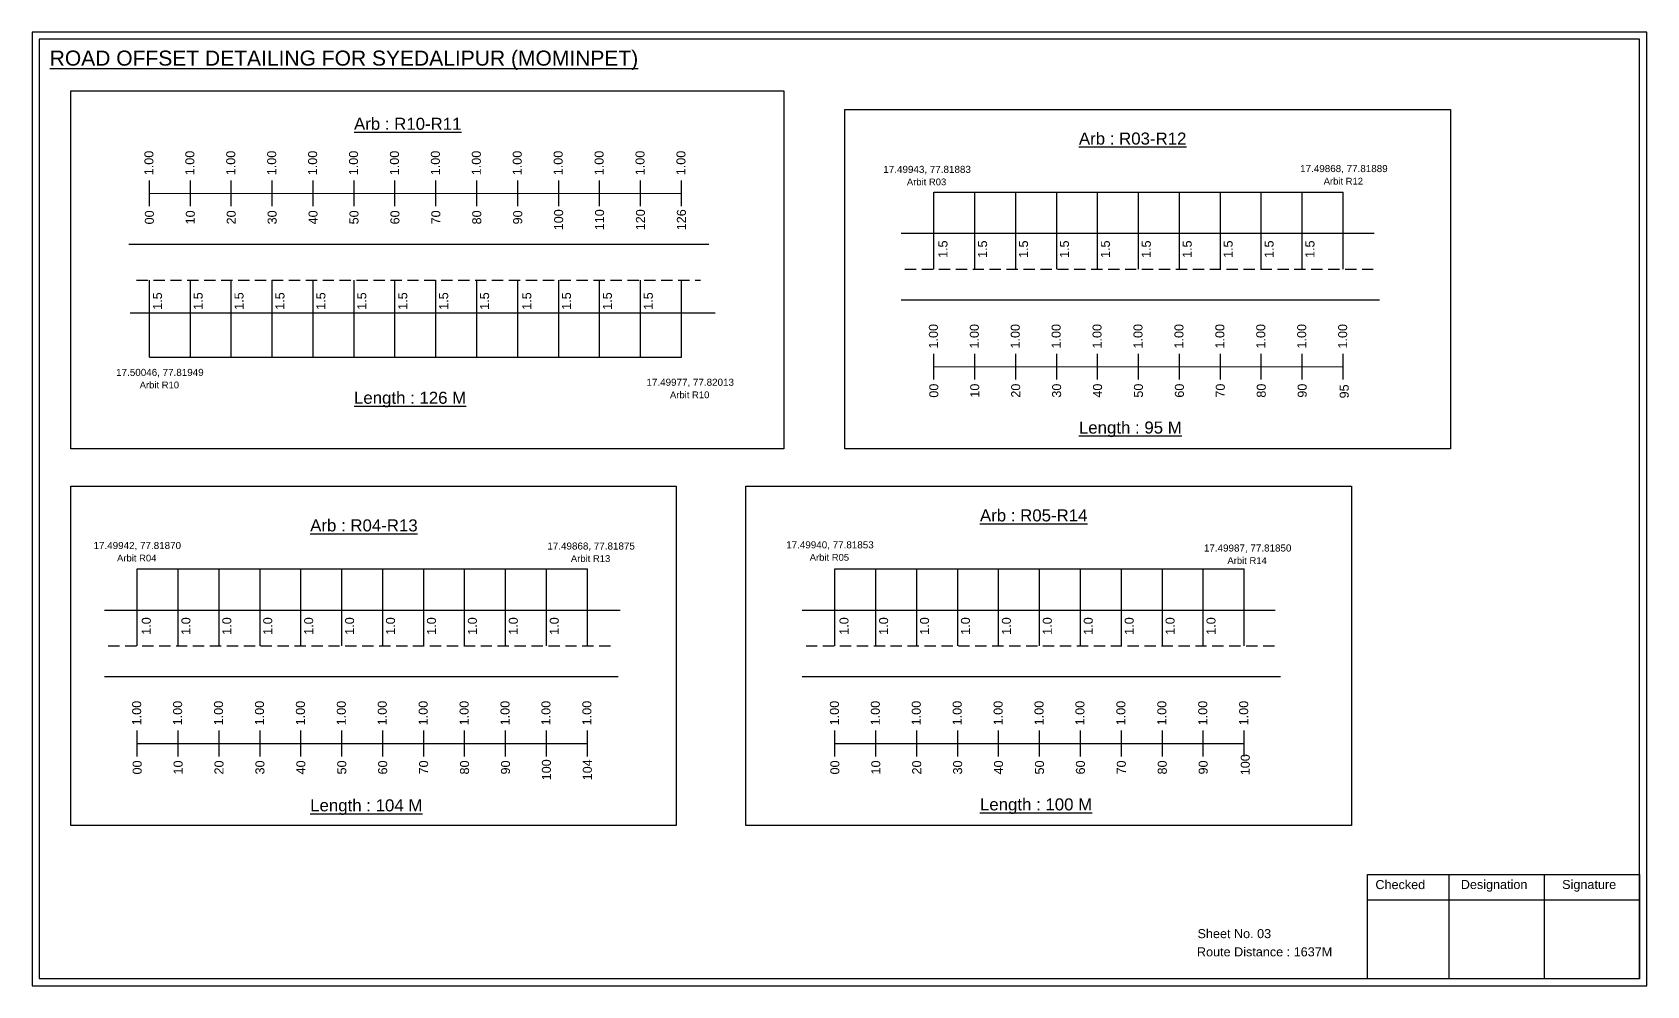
# Model space of a CAD drawing. Header units: inches. Extents: x 660 to 7040, y 655 to 1179.
# Drawn here: x 5091 to 5628, y 682 to 999 of the extents above; entities that cross this region are included whole.
import ezdxf

# ---------------------------------------------------------------- set-up
doc = ezdxf.new("R2010")
doc.units = ezdxf.units.IN
doc.header["$MEASUREMENT"] = 0
doc.linetypes.add('DASHED2', pattern=[0.375, 0.25, -0.125])
doc.layers.add('PDF_Geometry', color=7, linetype='Continuous')
doc.layers.add('PDF_Text', color=5, linetype='Continuous')
doc.styles.add('PDF Arial', font='arial.ttf')
doc.styles.get("Standard").update_dxf_attribs({"font": 'arial.ttf'})

msp = doc.modelspace()

# ---------------------------------------------------------------- linework, layer by layer
at = {"color": 217, "true_color": 0x93278f}
for p, q in [((5130.39, 941.06), (5130.39, 949.62)), ((5143.99, 941.06), (5143.99, 949.62)), ((5157.59, 941.06), (5157.59, 949.62)), ((5171.19, 941.06), (5171.19, 949.62)), ((5184.79, 941.06), (5184.79, 949.62)), ((5198.39, 941.06), (5198.39, 949.62)), ((5211.99, 941.06), (5211.99, 949.62)), ((5225.59, 941.06), (5225.59, 949.62)), ((5239.19, 941.06), (5239.19, 949.62)), ((5252.79, 941.06), (5252.79, 949.62)), ((5266.39, 941.06), (5266.39, 949.62)), ((5279.99, 941.06), (5279.99, 949.62)), ((5293.59, 941.06), (5293.59, 949.62)), ((5307.19, 941.06), (5307.19, 949.62)), ((5130.39, 945.33), (5307.19, 945.45)), ((5391.07, 883.51), (5391.07, 892.06)), ((5404.67, 883.51), (5404.67, 892.06)), ((5418.27, 883.51), (5418.27, 892.06)), ((5431.87, 883.51), (5431.87, 892.06)), ((5445.47, 883.51), (5445.47, 892.06)), ((5459.07, 883.51), (5459.07, 892.06)), ((5472.67, 883.51), (5472.67, 892.06)), ((5486.27, 883.51), (5486.27, 892.06)), ((5499.87, 883.51), (5499.87, 892.06)), ((5513.47, 883.51), (5513.47, 892.06)), ((5527.07, 883.51), (5527.07, 892.06)), ((5391.07, 887.78), (5527.07, 887.8)), ((5126.33, 758.33), (5126.33, 766.89)), ((5126.33, 762.6), (5275.93, 762.63)), ((5139.93, 758.33), (5139.93, 766.89)), ((5153.53, 758.33), (5153.53, 766.89)), ((5167.13, 758.33), (5167.13, 766.89)), ((5180.73, 758.33), (5180.73, 766.89)), ((5194.33, 758.33), (5194.33, 766.89)), ((5207.93, 758.33), (5207.93, 766.89)), ((5221.53, 758.33), (5221.53, 766.89)), ((5235.13, 758.33), (5235.13, 766.89)), ((5248.73, 758.33), (5248.73, 766.89)), ((5262.33, 758.33), (5262.33, 766.89)), ((5275.93, 758.33), (5275.93, 766.89)), ((5358.18, 758.33), (5358.18, 766.89)), ((5358.18, 762.6), (5494.18, 762.63)), ((5371.78, 758.33), (5371.78, 766.89)), ((5385.38, 758.33), (5385.38, 766.89)), ((5398.98, 758.33), (5398.98, 766.89)), ((5412.58, 758.33), (5412.58, 766.89)), ((5426.18, 758.33), (5426.18, 766.89)), ((5439.78, 758.33), (5439.78, 766.89)), ((5453.38, 758.33), (5453.38, 766.89)), ((5466.98, 758.33), (5466.98, 766.89)), ((5480.58, 758.33), (5480.58, 766.89)), ((5494.18, 758.33), (5494.18, 766.89))]:
    msp.add_line(p, q, dxfattribs=at)
at = {"color": 5}
for p, q in [((5391.07, 945.74), (5527.07, 945.74)), ((5130.39, 890.92), (5307.19, 890.92)), ((5126.33, 820.57), (5275.93, 820.57)), ((5358.18, 820.57), (5494.18, 820.57))]:
    msp.add_line(p, q, dxfattribs=at)
for p, q in [((5391.07, 920.21), (5391.07, 945.74)), ((5404.67, 920.21), (5404.67, 945.74)), ((5418.27, 920.21), (5418.27, 945.74)), ((5431.87, 920.21), (5431.87, 945.74)), ((5445.47, 920.21), (5445.47, 945.74)), ((5459.07, 920.21), (5459.07, 945.74)), ((5472.67, 920.21), (5472.67, 945.74)), ((5486.27, 920.21), (5486.27, 945.74)), ((5499.87, 920.21), (5499.87, 945.74)), ((5513.47, 920.21), (5513.47, 945.74)), ((5527.07, 920.21), (5527.07, 945.74)), ((5316.25, 928.34), (5123.54, 928.34)), ((5380.19, 932.09), (5537.35, 932.09)), ((5130.39, 890.92), (5130.39, 916.46)), ((5143.99, 890.92), (5143.99, 916.46)), ((5157.59, 890.92), (5157.59, 916.46)), ((5171.19, 890.92), (5171.19, 916.46)), ((5184.79, 890.92), (5184.79, 916.46)), ((5198.39, 890.92), (5198.39, 916.46)), ((5211.99, 890.92), (5211.99, 916.46)), ((5225.59, 890.92), (5225.59, 916.46)), ((5239.19, 890.92), (5239.19, 916.46)), ((5252.79, 890.92), (5252.79, 916.46)), ((5266.39, 890.92), (5266.39, 916.46)), ((5279.99, 890.92), (5279.99, 916.46)), ((5293.59, 890.92), (5293.59, 916.46)), ((5307.19, 890.92), (5307.19, 916.46)), ((5539.17, 909.9), (5380.19, 909.9)), ((5123.98, 905.65), (5132.04, 905.65)), ((5132.04, 905.65), (5318.38, 905.65)), ((5126.33, 795.03), (5126.33, 820.57)), ((5139.93, 795.03), (5139.93, 820.57)), ((5153.53, 795.03), (5153.53, 820.57)), ((5167.13, 795.03), (5167.13, 820.57)), ((5180.73, 795.03), (5180.73, 820.57)), ((5194.33, 795.03), (5194.33, 820.57)), ((5207.93, 795.03), (5207.93, 820.57)), ((5221.53, 795.03), (5221.53, 820.57)), ((5235.13, 795.03), (5235.13, 820.57)), ((5248.73, 795.03), (5248.73, 820.57)), ((5262.33, 795.03), (5262.33, 820.57)), ((5275.93, 795.03), (5275.93, 820.57)), ((5358.18, 795.03), (5358.18, 820.57)), ((5371.78, 795.03), (5371.78, 820.57)), ((5385.38, 795.03), (5385.38, 820.57)), ((5398.98, 795.03), (5398.98, 820.57)), ((5412.58, 795.03), (5412.58, 820.57)), ((5426.18, 795.03), (5426.18, 820.57)), ((5439.78, 795.03), (5439.78, 820.57)), ((5453.38, 795.03), (5453.38, 820.57)), ((5466.98, 795.03), (5466.98, 820.57)), ((5480.58, 795.03), (5480.58, 820.57)), ((5494.18, 795.03), (5494.18, 820.57)), ((5115.45, 806.92), (5286.81, 806.92)), ((5347.3, 806.92), (5504.46, 806.92)), ((5286.11, 784.73), (5115.45, 784.73)), ((5506.28, 784.73), (5347.3, 784.73))]:
    msp.add_line(p, q)
at = {"linetype": 'DASHED2', "ltscale": 15}
for p, q in [((5381.46, 920.21), (5537.35, 920.21)), ((5126.09, 916.46), (5313.48, 916.46)), ((5116.72, 795.03), (5284.32, 795.03)), ((5348.57, 795.03), (5504.46, 795.03))]:
    msp.add_line(p, q, dxfattribs=at)
for points in [[(5104.23, 979.37), (5341.19, 979.37), (5341.19, 860.54), (5104.23, 860.54)], [(5361.47, 973.22), (5562.71, 973.22), (5562.71, 860.54), (5361.47, 860.54)], [(5104.23, 848.05), (5305.47, 848.05), (5305.47, 735.37), (5104.23, 735.37)], [(5328.58, 848.05), (5529.82, 848.05), (5529.82, 735.37), (5328.58, 735.37)]]:
    msp.add_lwpolyline(points, close=True)
at = {"layer": 'PDF_Geometry'}
for points in [[(5091.46, 998.85), (5091.46, 682.14), (5627.93, 682.14), (5627.93, 998.85)], [(5093.79, 996.53), (5093.79, 684.56), (5625.52, 684.56), (5625.52, 996.53)]]:
    msp.add_lwpolyline(points, close=True, dxfattribs=at)
at = {"layer": 'PDF_Geometry', "color": 242, "true_color": 0xcc1f26}
msp.add_lwpolyline([(5625.52, 684.47), (5535.17, 684.47), (5535.17, 719.08), (5625.52, 719.08)], close=True, dxfattribs=at)
for points in [[(5562.15, 719.08), (5562.15, 684.47)], [(5593.88, 719.08), (5593.88, 684.47)], [(5535.17, 710.71), (5625.52, 710.71)]]:
    msp.add_lwpolyline(points, dxfattribs=at)

# ---------------------------------------------------------------- texts
at = {"color": 242, "true_color": 0xcd2027}
for s, height, p in [('%%UROAD OFFSET DETAILING FOR SYEDALIPUR (MOMINPET)', 5, (5097.24, 987.78)), ('%%UArb : R10-R11', 4, (5198.37, 966.46)), ('%%UArb : R03-R12', 4, (5439.26, 961.56)), ('%%ULength : 126 M', 4, (5198.37, 875.46)), ('%%ULength : 95 M', 4, (5439.26, 865.56)), ('%%UArb : R04-R13', 4, (5183.81, 833.06)), ('%%UArb : R05-R14', 4, (5406.38, 836.38)), ('%%ULength : 104 M', 4, (5183.81, 740.06)), ('%%ULength : 100 M', 4, (5406.38, 740.38))]:
    msp.add_text(s, height=height, dxfattribs=at).set_placement(p)
at = {"color": 217, "true_color": 0x93278f}
for s, p in [('1.00', (5131.71, 951.36)), ('1.00', (5145.31, 951.36)), ('1.00', (5158.91, 951.36)), ('1.00', (5172.51, 951.36)), ('1.00', (5186.11, 951.36)), ('1.00', (5199.71, 951.36)), ('1.00', (5213.31, 951.36)), ('1.00', (5226.91, 951.36)), ('1.00', (5240.51, 951.36)), ('1.00', (5254.11, 951.36)), ('1.00', (5267.71, 951.36)), ('1.00', (5281.31, 951.36)), ('1.00', (5294.91, 951.36)), ('1.00', (5308.51, 951.36)), ('00', (5131.86, 935.04)), ('10', (5145.46, 935.04)), ('20', (5159.06, 935.04)), ('30', (5172.66, 935.04)), ('40', (5186.26, 935.04)), ('50', (5199.86, 935.04)), ('60', (5213.46, 935.04)), ('70', (5227.06, 935.04)), ('80', (5240.66, 935.04)), ('90', (5254.26, 935.04)), ('100', (5267.86, 933.08)), ('110', (5281.46, 933.08)), ('120', (5295.06, 933.08)), ('126', (5308.66, 933.08)), ('1.00', (5392.39, 893.8)), ('1.00', (5405.99, 893.8)), ('1.00', (5419.59, 893.8)), ('1.00', (5433.19, 893.8)), ('1.00', (5446.79, 893.8)), ('1.00', (5460.39, 893.8)), ('1.00', (5473.99, 893.8)), ('1.00', (5487.59, 893.8)), ('1.00', (5501.19, 893.8)), ('1.00', (5514.79, 893.8)), ('1.00', (5528.39, 893.8)), ('00', (5392.54, 877.48)), ('10', (5406.14, 877.48)), ('20', (5419.74, 877.48)), ('30', (5433.34, 877.48)), ('40', (5446.94, 877.48)), ('50', (5460.54, 877.48)), ('60', (5474.14, 877.48)), ('70', (5487.74, 877.48)), ('80', (5501.34, 877.48)), ('90', (5514.94, 877.48)), ('95', (5528.91, 877.23)), ('1.00', (5127.65, 768.63)), ('1.00', (5141.25, 768.63)), ('1.00', (5154.85, 768.63)), ('1.00', (5168.45, 768.63)), ('1.00', (5182.05, 768.63)), ('1.00', (5195.65, 768.63)), ('1.00', (5209.25, 768.63)), ('1.00', (5222.85, 768.63)), ('1.00', (5236.45, 768.63)), ('1.00', (5250.05, 768.63)), ('1.00', (5263.65, 768.63)), ('1.00', (5277.25, 768.63)), ('1.00', (5359.5, 768.63)), ('1.00', (5373.1, 768.63)), ('1.00', (5386.7, 768.63)), ('1.00', (5400.3, 768.63)), ('1.00', (5413.9, 768.63)), ('1.00', (5427.5, 768.63)), ('1.00', (5441.1, 768.63)), ('1.00', (5454.7, 768.63)), ('1.00', (5468.3, 768.63)), ('1.00', (5481.9, 768.63)), ('1.00', (5495.5, 768.63)), ('00', (5127.8, 752.31)), ('10', (5141.4, 752.31)), ('20', (5155, 752.31)), ('30', (5168.6, 752.31)), ('40', (5182.2, 752.31)), ('50', (5195.8, 752.31)), ('60', (5209.4, 752.31)), ('70', (5223, 752.31)), ('80', (5236.6, 752.31)), ('90', (5250.2, 752.31)), ('100', (5263.8, 750.36)), ('104', (5277.4, 750.36)), ('00', (5359.65, 752.31)), ('10', (5373.25, 752.31)), ('20', (5386.85, 752.31)), ('30', (5400.45, 752.31)), ('40', (5414.05, 752.31)), ('50', (5427.65, 752.31)), ('60', (5441.25, 752.31)), ('70', (5454.85, 752.31)), ('80', (5468.45, 752.31)), ('90', (5482.05, 752.31)), ('100', (5496.03, 752.06))]:
    msp.add_text(s, height=3, rotation=90, dxfattribs=at).set_placement(p)
at = {"color": 5}
for s, height, p in [('17.49943, 77.81883', 2.34, (5374.27, 952.15)), ('Arbit R03', 2.246, (5382.09, 948.03)), ('17.49868, 77.81889', 2.34, (5512.77, 952.41)), ('Arbit R12', 2.246, (5520.59, 948.28)), ('17.50046, 77.81949', 2.34, (5119.33, 884.71)), ('Arbit R10', 2.246, (5127.15, 880.58)), ('17.49977, 77.82013', 2.34, (5295.55, 881.43)), ('Arbit R10', 2.246, (5303.37, 877.3)), ('17.49942, 77.81870', 2.34, (5111.81, 827.2)), ('17.49868, 77.81875', 2.34, (5262.62, 827.03)), ('17.49940, 77.81853', 2.34, (5341.98, 827.43)), ('17.49987, 77.81850', 2.34, (5480.79, 826.37)), ('Arbit R04', 2.246, (5119.63, 823.07)), ('Arbit R13', 2.246, (5270.44, 822.91)), ('Arbit R05', 2.246, (5349.8, 823.31)), ('Arbit R14', 2.246, (5488.61, 822.25))]:
    msp.add_text(s, height=height, dxfattribs=at).set_placement(p)
for s, p in [('1.5', (5395.58, 923.88)), ('1.5', (5408.74, 923.88)), ('1.5', (5422.34, 923.88)), ('1.5', (5435.94, 923.88)), ('1.5', (5449.54, 923.88)), ('1.5', (5463.14, 923.88)), ('1.5', (5476.74, 923.88)), ('1.5', (5490.34, 923.88)), ('1.5', (5503.94, 923.88)), ('1.5', (5517.54, 923.88)), ('1.5', (5134.56, 906.65)), ('1.5', (5148.06, 906.65)), ('1.5', (5161.66, 906.65)), ('1.5', (5175.26, 906.65)), ('1.5', (5188.86, 906.65)), ('1.5', (5202.46, 906.65)), ('1.5', (5216.06, 906.65)), ('1.5', (5229.66, 906.65)), ('1.5', (5243.26, 906.65)), ('1.5', (5257.28, 906.65)), ('1.5', (5270.46, 906.65)), ('1.5', (5284.06, 906.65)), ('1.5', (5297.66, 906.65)), ('1.0', (5130.84, 798.71)), ('1.0', (5144, 798.71)), ('1.0', (5157.6, 798.71)), ('1.0', (5171.2, 798.71)), ('1.0', (5184.8, 798.71)), ('1.0', (5198.4, 798.71)), ('1.0', (5212, 798.71)), ('1.0', (5225.6, 798.71)), ('1.0', (5239.2, 798.71)), ('1.0', (5252.8, 798.71)), ('1.0', (5266.4, 798.71)), ('1.0', (5362.69, 798.71)), ('1.0', (5375.85, 798.71)), ('1.0', (5389.45, 798.71)), ('1.0', (5403.05, 798.71)), ('1.0', (5416.65, 798.71)), ('1.0', (5430.25, 798.71)), ('1.0', (5443.85, 798.71)), ('1.0', (5457.45, 798.71)), ('1.0', (5471.05, 798.71)), ('1.0', (5484.65, 798.71))]:
    msp.add_text(s, height=3, rotation=90).set_placement(p)
for s, p in [('Sheet No. 03', (5478.67, 697.94)), ('Route Distance : 1637M', (5478.48, 691.89))]:
    msp.add_text(s, height=3).set_placement(p)
at = {"layer": 'PDF_Text', "color": 7, "attachment_point": 7, "style": 'PDF Arial'}
for s, insert, char_height in [('Checked', (5537.78, 714.19), 3.001), ('Designation', (5566.16, 713.36), 3.0006), ('Signature', (5599.84, 713.36), 3.001)]:
    msp.add_mtext(s, dxfattribs=dict(at, insert=insert, char_height=char_height))

doc.saveas('drawing.dxf')
